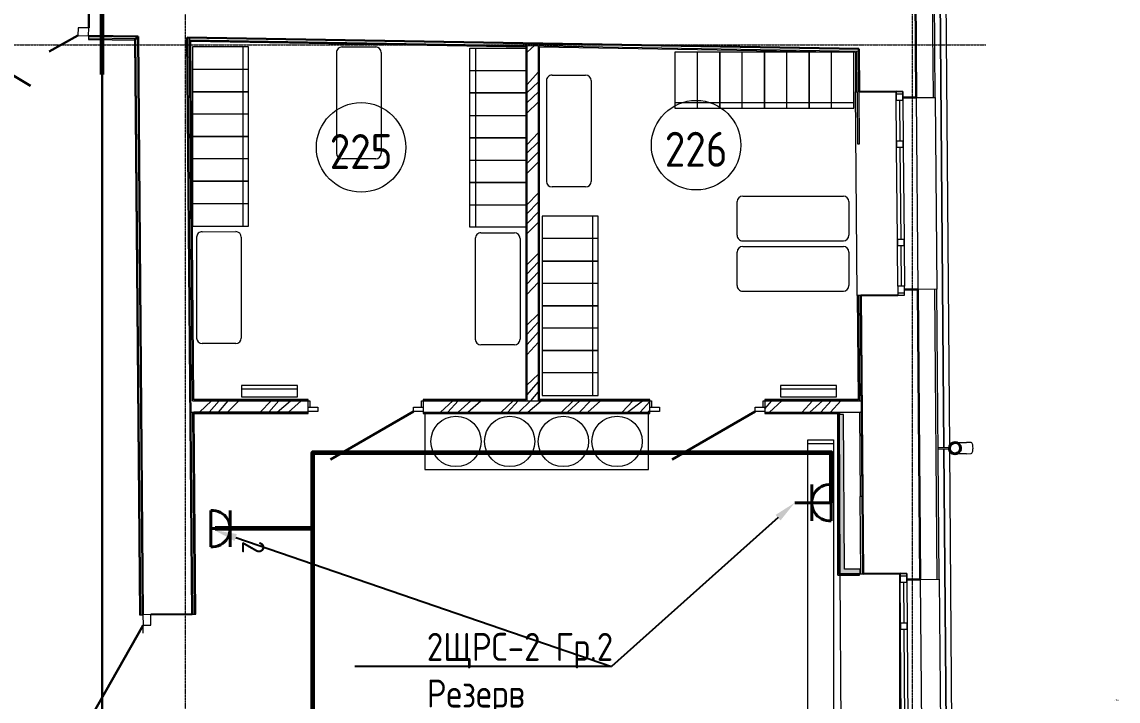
# Model space of a CAD drawing. Header units: millimetres. Extents: x -32 to 417638015, y -35 to 175284279.
# Drawn here: x 416933212 to 416943014, y 175262382 to 175268449 of the extents above; entities that cross this region are included whole.
import ezdxf
from ezdxf import colors
from ezdxf.entities.mleader import LeaderData, LeaderLine
from ezdxf.math import Vec2, Vec3

# ---------------------------------------------------------------- set-up
doc = ezdxf.new("R2010")
doc.units = ezdxf.units.MM
doc.linetypes.add('ADSK_Линия сетки', pattern=[25, 20, -2.5, 0, -2.5])
for name, color, linetype, lineweight in [('_ Окна', 7, 'Continuous', 9), ('_ЭМ_гофра', 5, 'Continuous', 60), ('_ЭМ_ТХобщее_слой', 7, 'Continuous', 30), ('Аннотация', 7, 'Continuous', 18), ('Двери', 7, 'Continuous', 9), ('Обобщенные модели', 7, 'Continuous', 18), ('Ограждение', 7, 'Continuous', 9), ('Окна', 7, 'Continuous', 9), ('Оси', 253, 'Continuous', 9), ('Перекрытие', 7, 'Continuous', 18), ('Стены внутренние', 7, 'Continuous', 18), ('Стены наружные', 7, 'Continuous', 18), ('Стены несущие', 7, 'Continuous', 30), ('Стены отделка', 7, 'Continuous', 30), ('Стены штриховка', 7, 'Continuous', 9), ('ТХ', 5, 'Continuous', 0), ('ШТРИХОВКА', 252, 'Continuous', 15), ('ЭМ', 5, 'Continuous', 40), ('ЭМ_Лоток 1_2', 162, 'Continuous', 30), ('ЭОМ_Кабель Быт. розеток', 5, 'Continuous', 30)]:
    doc.layers.add(name, color=color, linetype=linetype, lineweight=lineweight)
doc.layers.add('_ЭМ_Надписи', color=7, linetype='Continuous')
doc.layers.add('ЭОМ_Лотки рабочие', color=5, linetype='Continuous')
doc.layers.add('Линии', color=7, linetype='Continuous', lineweight=9, true_color=0x00a600)
doc.styles.add('GOST Common', font='GOST_Common.ttf', dxfattribs={"width": 0.9, "height": 349.9999999999996})
doc.styles.add('ЭОМ', font='isocpeur.ttf', dxfattribs={"width": 0.85, "height": 250})
doc.linetypes.add('Cable in the tray', pattern='A,5,[130,ltypeshp.shx,S=1,R=0,X=0,Y=0],1.5,[130,ltypeshp.shx,S=1.5,R=90,X=0,Y=-1],1,[130,ltypeshp.shx,S=1,R=0,X=0.5,Y=0],5', length=12.5)

# ---------------------------------------------------------------- blocks, each defined once
blk = doc.blocks.new('Тх 2 этаж')
at = {"layer": 'ТХ', "color": 252, "true_color": 0x939598}
for p, q in [((56625.06287226325, 34539.22545552201), (56925.20823196534, 34539.29134669813)), ((56575.00239610663, 34489.23090357054), (56575.00239601286, 33589.08551084099)), ((56975.00239610663, 34489.23090357054), (56975.00239601286, 33589.08551084099)), ((58452.41759365847, 34238.19467146549), (58452.41759356469, 33338.04927873588)), ((58502.47806981509, 34288.18922341696), (58802.62342951717, 34288.25511459308)), ((58852.41759365847, 34238.19467146549), (58852.41759356469, 33338.04927873588)), ((56925.20823190751, 33539.29134669813), (56625.06287232108, 33539.22545552201)), ((58802.62342945935, 33288.25511459308), (58502.47806987292, 33288.18922341696)), ((60156.94379483361, 32857.17410423851), (60156.8779036575, 33157.31946394063)), ((60206.93834678509, 33207.11362808192), (61107.08373951467, 33207.11362798815)), ((61156.8779036575, 33157.31946388283), (61156.94379483361, 32857.17410429637)), ((55323.69950369923, 32839.12147301633), (55323.69950360546, 31938.97608028678)), ((55373.75997985585, 32889.11602496787), (55673.90533955794, 32889.18191614392)), ((55723.69950369923, 32839.12147301633), (55723.69950360546, 31938.97608028678)), ((57866.20907555957, 32878.39936360635), (58166.35443526166, 32878.46525478247)), ((57816.14859940295, 32828.40481165488), (57816.14859930918, 31928.25941892527)), ((58216.14859940295, 32828.40481165488), (58216.14859930918, 31928.25941892527)), ((60206.93834678509, 32807.11362808192), (61107.08373951467, 32807.11362798815)), ((60206.93834678509, 32757.11362808192), (61107.08373951467, 32757.11362798815)), ((60156.94379483361, 32407.17410423851), (60156.8779036575, 32707.31946394063)), ((61156.8779036575, 32707.31946388283), (61156.94379483361, 32407.17410429637)), ((60206.93834678509, 32357.11362808192), (61107.08373951467, 32357.11362798815)), ((55673.90533950011, 31889.18191614392), (55373.75997991368, 31889.11602496787)), ((58166.35443520383, 31878.46525478247), (57866.2090756174, 31878.39936360635)), ((59363.2817554106, 31264.76787881606), (57363.2817554106, 31264.76787881606)), ((57363.2817554106, 31264.76787881606), (57363.2817554106, 30764.76787881606)), ((59363.2817554106, 30764.76787881606), (59363.2817554106, 31264.76787881606)), ((57363.2817554106, 30764.76787881606), (59363.2817554106, 30764.76787881606))]:
    blk.add_line(p, q, dxfattribs=at)
for points in [[(55786.83307137806, 34139.1547833074), (55786.83307137806, 34539.1547833074), (55286.83307137806, 34539.1547833074), (55286.83307137806, 34139.1547833074)], [(57766.2817554106, 34128.43230919441), (57766.2817554106, 34528.43230919441), (58266.2817554106, 34528.43230919441), (58266.2817554106, 34128.43230919441)], [(59601.32328799699, 33991.57329737558), (60001.32328799699, 33991.57329737558), (60001.32328799699, 34491.57329737558), (59601.32328799699, 34491.57329737558)], [(60001.32328799699, 33991.57329737558), (60401.32328799699, 33991.57329737558), (60401.32328799699, 34491.57329737558), (60001.32328799699, 34491.57329737558)], [(60401.32328799699, 33991.57329737558), (60801.32328799699, 33991.57329737558), (60801.32328799699, 34491.57329737558), (60401.32328799699, 34491.57329737558)], [(60801.32328799699, 33991.57329737558), (61201.32328799699, 33991.57329737558), (61201.32328799699, 34491.57329737558), (60801.32328799699, 34491.57329737558)], [(55786.83307137806, 33739.1547833074), (55786.83307137806, 34139.1547833074), (55286.83307137806, 34139.1547833074), (55286.83307137806, 33739.1547833074)], [(57766.2817554106, 33728.43230919441), (57766.2817554106, 34128.43230919441), (58266.2817554106, 34128.43230919441), (58266.2817554106, 33728.43230919441)], [(55786.83307137806, 33339.1547833074), (55786.83307137806, 33739.1547833074), (55286.83307137806, 33739.1547833074), (55286.83307137806, 33339.1547833074)], [(57766.2817554106, 33328.43230919441), (57766.2817554106, 33728.43230919441), (58266.2817554106, 33728.43230919441), (58266.2817554106, 33328.43230919441)], [(55786.83307137806, 32939.1547833074), (55786.83307137806, 33339.1547833074), (55286.83307137806, 33339.1547833074), (55286.83307137806, 32939.1547833074)], [(57766.2817554106, 32928.43230919441), (57766.2817554106, 33328.43230919441), (58266.2817554106, 33328.43230919441), (58266.2817554106, 32928.43230919441)], [(58915.2817554106, 32626.76787881606), (58915.2817554106, 33026.76787881606), (58415.2817554106, 33026.76787881606), (58415.2817554106, 32626.76787881606)], [(58915.2817554106, 32226.76787881606), (58915.2817554106, 32626.76787881606), (58415.2817554106, 32626.76787881606), (58415.2817554106, 32226.76787881606)], [(58915.2817554106, 31826.76787881606), (58915.2817554106, 32226.76787881606), (58415.2817554106, 32226.76787881606), (58415.2817554106, 31826.76787881606)], [(58915.2817554106, 31426.76787881606), (58915.2817554106, 31826.76787881606), (58415.2817554106, 31826.76787881606), (58415.2817554106, 31426.76787881606)], [(55725.36958141415, 31513.76787881611), (55725.36958141415, 31413.76787881611), (56225.36958141415, 31413.76787881611), (56225.36958141415, 31513.76787881611)], [(60544.58692104864, 31513.76787881606), (60544.58692104864, 31413.76787881606), (61044.58692104864, 31413.76787881606), (61044.58692104864, 31513.76787881606)]]:
    blk.add_lwpolyline(points, close=True, dxfattribs=at)
for points in [[(55736.83307137806, 34539.1547833074), (55736.83307137806, 34139.1547833074)], [(57816.2817554106, 34528.43230919441), (57816.2817554106, 34128.43230919441)], [(59801.32328799699, 33991.57329737558), (59801.32328799699, 34491.57329737558)], [(60201.32328799699, 33991.57329737558), (60201.32328799699, 34491.57329737558)], [(60601.32328799699, 33991.57329737558), (60601.32328799699, 34491.57329737558)], [(61001.32328799699, 33991.57329737558), (61001.32328799699, 34491.57329737558)], [(55786.83307137806, 34339.1547833074), (55286.83307137806, 34339.1547833074)], [(57766.2817554106, 34328.43230919441), (58266.2817554106, 34328.43230919441)], [(55736.83307137806, 34139.1547833074), (55736.83307137806, 33739.1547833074)], [(57816.2817554106, 34128.43230919441), (57816.2817554106, 33728.43230919441)], [(60001.32328799699, 34041.57329737558), (59601.32328799699, 34041.57329737558)], [(60401.32328799699, 34041.57329737558), (60001.32328799699, 34041.57329737558)], [(60801.32328799699, 34041.57329737558), (60401.32328799699, 34041.57329737558)], [(61201.32328799699, 34041.57329737558), (60801.32328799699, 34041.57329737558)], [(55786.83307137806, 33939.1547833074), (55286.83307137806, 33939.1547833074)], [(57766.2817554106, 33928.43230919441), (58266.2817554106, 33928.43230919441)], [(55736.83307137806, 33739.1547833074), (55736.83307137806, 33339.1547833074)], [(57816.2817554106, 33728.43230919441), (57816.2817554106, 33328.43230919441)], [(55786.83307137806, 33539.1547833074), (55286.83307137806, 33539.1547833074)], [(57766.2817554106, 33528.43230919441), (58266.2817554106, 33528.43230919441)], [(55736.83307137806, 33339.1547833074), (55736.83307137806, 32939.1547833074)], [(57816.2817554106, 33328.43230919441), (57816.2817554106, 32928.43230919441)], [(55786.83307137806, 33139.1547833074), (55286.83307137806, 33139.1547833074)], [(57766.2817554106, 33128.43230919441), (58266.2817554106, 33128.43230919441)], [(58865.2817554106, 33026.76787881606), (58865.2817554106, 32626.76787881606)], [(58915.2817554106, 32826.76787881606), (58415.2817554106, 32826.76787881606)], [(58865.2817554106, 32626.76787881606), (58865.2817554106, 32226.76787881606)], [(58915.2817554106, 32426.76787881606), (58415.2817554106, 32426.76787881606)], [(58865.2817554106, 32226.76787881606), (58865.2817554106, 31826.76787881606)], [(58915.2817554106, 32026.76787881606), (58415.2817554106, 32026.76787881606)], [(58865.2817554106, 31826.76787881606), (58865.2817554106, 31426.76787881606)], [(58915.2817554106, 31626.76787881606), (58415.2817554106, 31626.76787881606)], [(55725.36958141415, 31483.76787881611), (56225.36958141415, 31483.76787881611)], [(60544.58692104864, 31483.76787881606), (61044.58692104864, 31483.76787881606)]]:
    blk.add_lwpolyline(points, dxfattribs=at)
at = {"layer": 'ТХ', "color": 252, "linetype": 'Continuous', "lineweight": 5, "ltscale": 100, "true_color": 0x939598}
for points in [[(60788.4242434499, 28029.07650954911), (60788.43842516531, 31029.07650951558)], [(60788.42445437785, 28073.69620189042), (60788.4382761264, 30997.54882271157)], [(60788.4382761264, 30997.54882271157), (61018.43827612384, 30997.54773544671)], [(60788.43842516531, 31029.07650951558), (61018.43842516275, 31029.07542225072)], [(61018.43842516275, 31029.07542225072), (61018.42424344734, 28029.07542228425)], [(61018.43827612384, 30997.54773544671), (61018.42445437526, 28073.69511462556)]]:
    blk.add_lwpolyline(points, dxfattribs=at)
at = {"layer": 'ТХ', "color": 252, "true_color": 0x939598}
for centre in [(57643.2817554106, 31014.76787881611), (58123.2817554106, 31014.76787881611), (58603.2817554106, 31014.76787881611), (59083.2817554106, 31014.76787881611)]:
    blk.add_circle(centre, 225, dxfattribs=at)
for centre, radius, start, end in [((56625.00483711215, 34489.22304757853), 50.00244162264467, 89.93349984924585, 180.066499673838), ((56925.05641698826, 34489.34546691744), 49.94611050774756, 359.8685783139572, 89.82584488238041), ((58502.42003466398, 34238.18681547348), 50.00244162264467, 89.93349984924585, 180.066499673838), ((58802.47161454009, 34238.30923481239), 49.94611050774756, 359.8685783139572, 89.82584488238041), ((56624.94830885896, 33589.17143464403), 49.94611051161296, 180.1741551142845, 270.1314218161095), ((56925.11349386728, 33589.18024884362), 49.88899209827431, 270.1088034213995, 359.8911966186211), ((58502.36350641079, 33338.13520253892), 49.94611051161296, 180.1741551142845, 270.1314218161095), ((58802.52869141911, 33338.14401673857), 49.88899209827431, 270.1088034213995, 359.8911966186211), ((60206.82378343819, 33157.16764896351), 49.94611050774756, 89.86857831395724, 179.8258448823805), ((61106.989001512, 33157.22472584259), 49.88899209827431, 0.1088034213994685, 89.89119661862111), ((55373.70194470475, 32839.11361702438), 50.00244162264467, 89.93349984924585, 180.066499673838), ((55673.75352458085, 32839.23603636329), 49.94611050774756, 359.8685783139572, 89.82584488238041), ((57866.15104040847, 32828.39695566287), 50.00244162264467, 89.93349984924585, 180.066499673838), ((58166.20262028457, 32828.51937500178), 49.94611050774756, 359.8685783139572, 89.82584488238041), ((60206.94620277709, 32857.11606908741), 50.00244162264467, 179.9334998492458, 270.066499673838), ((61106.99781571163, 32857.05954083428), 49.94611051161296, 270.1741551142845, 0.1314218161095005), ((60206.82378343819, 32707.16764896351), 49.94611050774756, 89.86857831395724, 179.8258448823805), ((61106.989001512, 32707.22472584259), 49.88899209827431, 0.1088034213994685, 89.89119661862111), ((60206.94620277709, 32407.11606908741), 50.00244162264467, 179.9334998492458, 270.066499673838), ((61106.99781571163, 32407.05954083428), 49.94611051161296, 270.1741551142845, 0.1314218161095005), ((55373.64541645156, 31939.06200408982), 49.94611051161296, 180.1741551142845, 270.1314218161095), ((55673.81060145987, 31939.07081828947), 49.88899209827431, 270.1088034213995, 359.8911966186211), ((57866.09451215528, 31928.34534272831), 49.94611051161296, 180.1741551142845, 270.1314218161095), ((58166.25969716359, 31928.35415692796), 49.88899209827431, 270.1088034213995, 359.8911966186211)]:
    blk.add_arc(centre, radius, start, end, dxfattribs=at)
blk = doc.blocks.new('План 2 этажа')
h = blk.add_hatch()
h.set_pattern_fill('ANSI34', color=8, scale=20)
h.set_pattern_definition([(45, (686.3573730537319, 338.699590410115), (-269.4076836320746, 269.4076836320746), []), (45, (776.1599730537273, 338.699590410115), (-269.4076836320746, 269.4076836320746), []), (45, (865.9625730537227, 338.699590410115), (-269.4076836320746, 269.4076836320746), []), (45, (955.7653730537277, 338.699590410115), (-269.4076836320746, 269.4076836320746), [])])
h.paths.add_polyline_path([(52688.85737305373, 36876.49768451931), (52588.85737305379, 36878.1890063852), (52588.85737305379, 33701.94383101694), (52688.85737305373, 33701.94383101694)])
h.paths.add_polyline_path([(53686.35737305373, 33701.94383101694), (52723.85737305373, 33701.94383101694), (51661.35737305379, 33701.94383101701), (51661.35737305379, 33601.94383101695), (53686.35737305373, 33601.94383101695)])
h.paths.add_polyline_path([(50631.35737305379, 33701.94383101701), (49578.55978003988, 33701.94383101701), (49579.40158335847, 33601.94383101695), (50631.35737305379, 33601.94383101695)])
h.paths.add_polyline_path([(55581.98688273225, 33701.94383101694), (54716.35737305379, 33701.94383101694), (54716.35737305379, 33601.94383101695), (55379.03157338599, 33601.94383101695), (55582.79565430281, 33601.94383101696)])
at = {"layer": 'Стены внутренние'}
for points in [[(55427.32034338079, 32158.44247326626), (55419.0311763279, 33582.06028118356), (55379.03185436572, 33581.82738085042), (55387.31966533145, 32158.44247326626)], [(55568.33902523352, 32158.44247326626), (55568.33902523352, 32198.44247326632), (55427.08743909968, 32198.44247326632), (55427.32034338079, 32158.44247326626)]]:
    blk.add_hatch(color=8, dxfattribs=at).paths.add_polyline_path(points)
at = {"layer": '_ Окна', "color": 8, "lineweight": 18}
for p, q in [((55889.63966425179, 36466.38461476518), (55949.6377020137, 36466.86986183749)), ((55890.28666034821, 36386.38723108264), (55889.63966425179, 36466.38461476518)), ((55949.6377020137, 36466.86986183749), (55950.28469811012, 36386.87247815495)), ((55950.28469811012, 36386.87247815495), (55890.28666034821, 36386.38723108264)), ((55893.19814278209, 36026.39900451122), (55953.19618054399, 36026.88425158353)), ((55893.6833898544, 35966.40096674932), (55893.19814278209, 36026.39900451122)), ((55953.19618054399, 36026.88425158353), (55953.68142761631, 35966.88621382163)), ((55953.68142761631, 35966.88621382163), (55893.6833898544, 35966.40096674932)), ((55900.31509984268, 35146.4277840033), (55960.31313760458, 35146.91303107562)), ((55900.80034691499, 35086.4297462414), (55900.31509984268, 35146.4277840033)), ((55960.31313760458, 35146.91303107562), (55960.79838467689, 35086.91499331371)), ((55960.79838467689, 35086.91499331371), (55900.80034691499, 35086.4297462414)), ((55963.70986711077, 34726.92676674229), (55903.71182934887, 34726.44151966998)), ((55903.71182934887, 34726.44151966998), (55904.35882544528, 34646.44413598744)), ((55964.35686320718, 34646.92938305975), (55963.70986711077, 34726.92676674229)), ((55904.35882544528, 34646.44413598744), (55964.35686320718, 34646.92938305975)), ((55924.46423371226, 32160.52487289563), (55984.46227147417, 32161.01011996794)), ((55925.11122980868, 32080.52748921309), (55924.46423371226, 32160.52487289563)), ((55984.46227147417, 32161.01011996794), (55985.10926757059, 32081.0127362854)), ((55985.10926757059, 32081.0127362854), (55925.11122980868, 32080.52748921309)), ((55928.02271224256, 31720.53926264167), (55988.02075000446, 31721.02450971398)), ((55928.50795931487, 31660.54122487977), (55928.02271224256, 31720.53926264167)), ((55988.50599707678, 31661.02647195208), (55928.50795931487, 31660.54122487977)), ((55988.02075000446, 31721.02450971398), (55988.50599707678, 31661.02647195208))]:
    blk.add_line(p, q, dxfattribs=at)
at = {"layer": '_ Окна', "color": 8}
for p, q in [((55889.8014132759, 36446.38526884455), (55949.7994510378, 36446.87051591686)), ((55920.28567922915, 36386.6298546188), (55923.19716166303, 36026.64162804738)), ((55923.68240873534, 35966.64359028547), (55930.31411872361, 35146.67040753946)), ((55930.79936579592, 35086.67236977755), (55933.7108482298, 34726.68414320613)), ((55904.19707642118, 34666.44348190807), (55964.19511418308, 34666.92872898038)), ((55924.62598273637, 32140.52552697499), (55984.62402049828, 32141.01077404731)), ((55955.11024868962, 32080.77011274925), (55958.0217311235, 31720.78188617783)), ((55958.50697819581, 31660.78384841592), (55965.13868818408, 30840.81066566991))]:
    blk.add_line(p, q, dxfattribs=at)
at = {"layer": 'Двери', "color": 8, "lineweight": 30}
for p, q in [((47363.46429430706, 36986.57008246983), (48148.02753436739, 36515.73516198702)), ((48573.29126696387, 36966.10801434186), (48315.35596255257, 36822.94943535252)), ((51574.35737305384, 33606.94383101697), (50833.03962741436, 33178.94383101697)), ((54629.35737305378, 33606.94383101696), (53888.0396274143, 33178.94383101696)), ((49155.41889282207, 31697.35415365043), (48704.605426589, 30901.11787046376))]:
    blk.add_line(p, q, dxfattribs=at)
at = {"layer": 'Двери', "color": 8}
for p, q in [((48574.47502297127, 37036.09800449556), (48573.29126696387, 36966.10801434186)), ((48573.29126696387, 36966.10801434186), (48668.27768217246, 36964.50148833181)), ((48669.46143817986, 37034.49147848551), (48574.47502297127, 37036.09800449556)), ((48668.27768217246, 36964.50148833181), (48669.46143817986, 37034.49147848551)), ((50631.35737305384, 33646.94383101697), (50718.35737305384, 33646.94383101697)), ((50631.35737305384, 33606.94383101697), (50631.35737305384, 33646.94383101697)), ((50718.35737305384, 33646.94383101697), (50718.35737305384, 33606.94383101697)), ((51574.35737305384, 33646.94383101697), (51661.35737305384, 33646.94383101697)), ((51574.35737305384, 33606.94383101697), (51574.35737305384, 33646.94383101697)), ((51661.35737305384, 33646.94383101697), (51661.35737305384, 33606.94383101697)), ((53686.35737305378, 33646.94383101696), (53773.35737305378, 33646.94383101696)), ((53686.35737305378, 33606.94383101696), (53686.35737305378, 33646.94383101696)), ((53773.35737305378, 33646.94383101696), (53773.35737305378, 33606.94383101696)), ((54629.35737305378, 33646.94383101696), (54716.35737305378, 33646.94383101696)), ((54629.35737305378, 33606.94383101696), (54629.35737305378, 33646.94383101696)), ((54716.35737305378, 33646.94383101696), (54716.35737305378, 33606.94383101696)), ((50718.35737305384, 33606.94383101697), (50631.35737305384, 33606.94383101697)), ((51661.35737305384, 33606.94383101697), (51574.35737305384, 33606.94383101697)), ((53773.35737305378, 33606.94383101696), (53686.35737305378, 33606.94383101696)), ((54716.35737305378, 33606.94383101696), (54629.35737305378, 33606.94383101696)), ((49224.61672791997, 31792.94002926898), (49154.61920800305, 31792.35078782339)), ((49154.61920800305, 31792.35078782339), (49155.41889282207, 31697.35415365043)), ((49225.41641273898, 31697.94339509603), (49224.61672791997, 31792.94002926898)), ((49155.41889282207, 31697.35415365043), (49225.41641273898, 31697.94339509603))]:
    blk.add_line(p, q, dxfattribs=at)
at = {"layer": 'Линии', "color": 8}
for centre in [(51105.50198049913, 35966.9815856936), (54101.257729206, 35987.27980592992)]:
    blk.add_circle(centre, 400, dxfattribs=at)
at = {"layer": 'Обобщенные модели', "color": 8}
for p, q in [((56561.16798243097, 33331.30928868407), (56518.66523551384, 33330.9655385503)), ((56364.52799031317, 33284.71744860477), (56265.39001525252, 33283.91564884684)), ((56265.47088976456, 33273.91597588653), (56364.60886482523, 33274.71777564445)), ((56519.47398063436, 33230.96880894713), (56561.97672755149, 33231.3125590809))]:
    blk.add_line(p, q, dxfattribs=at)
at = {"layer": 'Обобщенные модели', "color": 8, "flags": 128}
for points in [[(56428.03761821444, 33330.23256814651), (56429.30795762024, 33330.24284229047), (56431.97138157896, 33330.26438330625), (56434.84764897577, 33330.28764573925), (56437.93215839641, 33330.31259237453), (56441.21997528379, 33330.33918330281), (56444.70583983226, 33330.36737598427), (56448.38417540217, 33330.39712531663), (56452.24909744126, 33330.4283837073), (56456.29442289874, 33330.46110114954), (56460.51368011683, 33330.4952253024), (56464.90011918405, 33330.53070157454), (56469.44672273361, 33330.56747321148), (56474.14621716973, 33330.60548138643), (56478.99108430382, 33330.64466529445), (56483.97357338198, 33330.68496224962), (56489.08571348455, 33330.72630778542), (56494.3193262779, 33330.76863575781), (56499.66603909802, 33330.81187845105), (56505.11729834494, 33330.85596668608), (56510.66438316676, 33330.90082993112), (56516.29841941108, 33330.94639641453), (56518.66523551384, 33330.9655385503)], [(56519.47398063436, 33230.96880894713), (56513.80642555821, 33230.92297137292), (56508.22208912666, 33230.87780684746), (56502.72990508674, 33230.83338762434), (56497.33865976131, 33230.78978476485), (56492.05697799285, 33230.74706802426), (56486.89330934544, 33230.70530574024), (56481.85591458742, 33230.66456472354), (56476.95285247582, 33230.6249101511), (56472.19196686408, 33230.58640546176), (56467.58087415357, 33230.54911225483), (56463.126951109, 33230.51309019147), (56458.83732305709, 33230.47839689931), (56454.7188524877, 33230.44508788019), (56450.77812807513, 33230.41321642147), (56447.02145413782, 33230.38283351067), (56443.45484055269, 33230.35398775397), (56440.08399314064, 33230.3267252984), (56436.91430453844, 33230.30108975811), (56433.9508455717, 33230.27712214449), (56431.19835714261, 33230.25486080059), (56428.84636333494, 33230.23583854333)]]:
    blk.add_lwpolyline(points, dxfattribs=at)
at = {"layer": 'Обобщенные модели', "color": 8}
for radius, start, end in [(52.00000000000004, 0.4633818726040215, 180.463381872604), (52.00000000000003, 180.463381872604, 0.4633818726040215)]:
    blk.add_arc((56415.42554691317, 33280.12893004743), radius, start, end, dxfattribs=at)
at = {"layer": 'Обобщенные модели', "color": 8, "lineweight": 40}
for radius, start, end in [(49.99999999999994, 0.4633818726040215, 180.463381872604), (49.99999999999996, 180.463381872604, 0.4633818726040215)]:
    blk.add_arc((56415.4255469132, 33280.12893004749), radius, start, end, dxfattribs=at)
at = {"layer": 'Обобщенные модели', "color": 8}
for major_axis, ratio, start_param, end_param in [((-0.40437256026051, 49.99836480158636), 0.3090169943749481, 4.712388980384695, 6.283185307179597), ((-0.4043725602605876, 49.99836480158634), 0.3090169943749482, 3.141592653589792, 4.712388980384689)]:
    blk.add_ellipse((56561.57235499115, 33281.31092388245), major_axis=major_axis, ratio=ratio, start_param=start_param, end_param=end_param, dxfattribs=at)
at = {"layer": 'Ограждение', "color": 8}
for p, q in [((57838.44118585978, 31022.63836526144), (57839.04785319041, 31023.43323721574)), ((57848.44514199319, 31030.70972741934), (57849.36657562461, 31031.09809159981)), ((57861.4056437595, 31032.71474859417), (57862.39688983369, 31032.58322713519)), ((57873.38089374879, 31028.04362313055), (57874.17576570308, 31027.43695579993))]:
    blk.add_line(p, q, dxfattribs=at)
at = {"layer": 'Окна', "color": 8}
for p, q in [((55949.6377020137, 36466.86986183749), (55889.63966425179, 36466.38461476518)), ((55889.63966425179, 36466.38461476518), (55890.28666034821, 36386.38723108264)), ((55950.28469811012, 36386.87247815495), (55949.6377020137, 36466.86986183749)), ((55893.198142782, 36026.39900451122), (55890.28666034812, 36386.38723108264)), ((55950.28469811011, 36386.87247815495), (55953.19618054399, 36026.88425158353)), ((55893.19814278209, 36026.39900451122), (55893.6833898544, 35966.40096674932)), ((55953.68142761631, 35966.88621382163), (55953.19618054399, 36026.88425158353)), ((55900.31509984258, 35146.4277840033), (55893.68338985431, 35966.40096674932)), ((55953.6814276163, 35966.88621382163), (55960.31313760457, 35146.91303107562)), ((55900.31509984268, 35146.4277840033), (55900.80034691499, 35086.4297462414)), ((55960.79838467689, 35086.91499331371), (55960.31313760458, 35146.91303107562)), ((55903.71182934877, 34726.44151966998), (55900.8003469149, 35086.4297462414)), ((55960.79838467688, 35086.91499331371), (55963.70986711076, 34726.92676674229)), ((55903.71182934887, 34726.44151966998), (55904.35882544528, 34646.44413598744)), ((55964.35686320718, 34646.92938305975), (55963.70986711077, 34726.92676674229)), ((55904.35882544528, 34646.44413598744), (55964.35686320718, 34646.92938305975)), ((55984.46227147417, 32161.01011996794), (55924.46423371226, 32160.52487289563)), ((55924.46423371226, 32160.52487289563), (55925.11122980868, 32080.52748921309)), ((55985.10926757059, 32081.0127362854), (55984.46227147417, 32161.01011996794)), ((55928.02271224247, 31720.53926264167), (55925.11122980859, 32080.52748921309)), ((55985.10926757058, 32081.0127362854), (55988.02075000446, 31721.02450971398)), ((55928.02271224256, 31720.53926264167), (55928.50795931487, 31660.54122487977)), ((55935.13966930305, 30840.56804213375), (55928.50795931478, 31660.54122487976)), ((55988.50599707678, 31661.02647195208), (55988.02075000446, 31721.02450971398)), ((55988.50599707677, 31661.02647195208), (55995.13770706504, 30841.05328920606))]:
    blk.add_line(p, q, dxfattribs=at)
at = {"layer": 'Оси', "color": 8, "linetype": 'ADSK_Линия сетки'}
for p, q in [((49535.92272609222, 9973.128395515116), (49535.92272609228, 43330.54485976356)), ((56035.92272609216, -4690.674102031737), (56035.92272609228, 43330.54485976354)), ((-9428.371165078832, 36883.69959040972), (56691.21025106538, 36883.69959040951))]:
    blk.add_line(p, q, dxfattribs=at)
at = {"layer": 'Перекрытие', "color": 8}
for p, q in [((50631.35737305385, 33701.94383101697), (50646.35737305385, 33701.94383101697)), ((50646.35737305385, 33701.94383101697), (50646.35737305385, 33646.94383101697)), ((51646.35737305385, 33701.94383101696), (51661.35737305379, 33701.94383101696)), ((51646.35737305385, 33646.94383101696), (51646.35737305385, 33701.94383101696)), ((53686.35737305373, 33701.94383101697), (53701.35737305379, 33701.94383101697)), ((53701.35737305379, 33701.94383101697), (53701.35737305379, 33646.94383101696)), ((54701.35737305379, 33646.94383101696), (54701.35737305379, 33701.94383101696)), ((54701.35737305379, 33701.94383101696), (54716.35737305379, 33701.94383101696)), ((55387.29307211726, 33581.87548267491), (55387.29307211726, 33601.94383101697)), ((55574.43269030662, 32163.00970818196), (55568.33902523341, 32163.00970818196)), ((55574.44033220242, 32162.06483127606), (55568.33902523341, 32162.06483127606)), ((55924.04931664991, 30340.46199399548), (55924.04931664991, 32160.52151716438)), ((55387.3890062928, 32146.53355325087), (55422.36125512689, 26140.24656379864)), ((49156.01575035258, 31626.45189924673), (49155.41889282205, 31697.35415365044))]:
    blk.add_line(p, q, dxfattribs=at)
at = {"layer": 'Стены внутренние', "color": 8}
for p, q in [((55563.41539592703, 35998.20243866), (55559.65045656031, 36463.71575586744)), ((56070.07858735276, 36412.84215470036), (56083.94856616971, 34697.89824200595)), ((55543.41605000681, 35998.0406896359), (55563.41539592744, 35998.20243866)), ((56104.90315681323, 32106.98241283081), (56118.77313563018, 30392.03850013641))]:
    blk.add_line(p, q, dxfattribs=at)
at = {"layer": 'Стены наружные', "color": 8}
for p, q in [((56315.38774645817, 33284.2770481747), (56228.25694309018, 44057.50480981172)), ((56228.25792424136, 44057.50480981109), (56315.3887276093, 33284.2770481747)), ((56277.85419255681, 44107.5048098117), (56365.35536891129, 33288.48253709409)), ((55542.37066428119, 34643.51647865115), (55527.65150308772, 36463.4569574289)), ((55539.65111064009, 36463.55400684335), (55543.41605000681, 35998.0406896359)), ((56240.0730276783, 36414.21702140526), (56253.94300649525, 34699.27310871086)), ((56420.77907473326, 20253.23934714871), (56315.46545283508, 33274.66909708657)), ((56315.46643395035, 33274.66910152094), (56512.11637300672, 8960.023753652818)), ((56365.49703313806, 33270.96656201076), (56470.77743953484, 20253.64371970898)), ((56274.89759713877, 32108.35727953571), (56288.76757595572, 30393.41336684129))]:
    blk.add_line(p, q, dxfattribs=at)
at = {"layer": 'Стены несущие', "color": 8}
for p, q in [((56070.07858735276, 36412.84215470037), (56010.03002658818, 43837.50480981116)), ((48675.71843421919, 37404.43856929793), (48669.46143818012, 37034.49147848551)), ((48668.27768217272, 36964.50148833183), (48668.27768217225, 36964.50148833183)), ((48668.27768217272, 36964.50148833183), (49111.1429251614, 36957.01121164071)), ((49111.1429251614, 36957.01121164071), (49154.61920800305, 31792.35078782339)), ((49551.22117140377, 36949.56807203501), (49594.60361890949, 31796.05459119567)), ((49594.60361890937, 31796.05459119567), (49551.22117140359, 36949.56807203501)), ((49551.22117140359, 36949.56807203501), (55556.54248487606, 36847.99875954328)), ((55556.54248487606, 36847.99875954328), (55559.65045656031, 36463.71575586746)), ((55559.65045656031, 36463.71575586746), (55889.63966425176, 36466.38461476518)), ((55950.08251182991, 36411.87166055578), (56070.07858735276, 36412.84215470037)), ((55904.35882544523, 34646.44413598743), (55574.36961775378, 34643.77527708971)), ((55594.47502602078, 32157.85601399791), (55574.36961775378, 34643.77527708971)), ((55588.88041979424, 32849.59722134345), (55574.37770520541, 34642.77530979367)), ((56083.94856616971, 34697.89824200596), (55963.95249064692, 34696.92774786137)), ((55964.36495065835, 34645.9294157637), (55964.35686320718, 34646.92938305975)), ((56104.90315681323, 32106.98241283081), (56083.94856616971, 34697.89824200596)), ((55594.47502602078, 32157.85601399791), (55924.46423371223, 32160.52487289562)), ((55984.90708129044, 32106.01191868622), (56104.90315681323, 32106.98241283081)), ((49224.61672791996, 31792.94002926898), (49594.60361890937, 31796.05459119567))]:
    blk.add_line(p, q, dxfattribs=at)
at = {"layer": 'Стены отделка', "color": 8, "lineweight": 9}
for p, q in [((56240.0730276783, 36414.21702140529), (56178.66067477479, 44007.50480981116)), ((48668.27768217225, 36964.50148833183), (48667.93946617004, 36944.50434828788)), ((49110.8047091593, 36937.01407159683), (49111.1429251614, 36957.01121164071)), ((48667.93946617033, 36944.50434828788), (48667.73653656908, 36932.50606426158)), ((48667.73653656908, 36932.50606426158), (49091.40882246557, 36925.34040225047)), ((49079.30564324529, 36937.54682218617), (49122.62034175528, 31792.08142030543)), ((49111.22707549203, 36947.01477555904), (49091.22778408718, 36946.8464208603)), ((49134.61991659814, 31792.18243312464), (49091.22778408718, 36946.8464208603)), ((49091.30777723371, 36937.34382746967), (49110.8047091593, 36937.01407159683)), ((49571.22046280862, 36949.73642673375), (49551.22117140377, 36949.56807203501)), ((49570.70262766728, 36949.23857790539), (49570.36441166518, 36929.24143786151)), ((49570.36441166518, 36929.24143786151), (55556.20426887402, 36828.00161949939)), ((49598.5604886603, 33701.94383101702), (49571.22046280862, 36949.73642673375)), ((49610.45989743422, 33713.943831017), (49583.49631599116, 36917.01761887314)), ((49583.49631599116, 36917.01761887314), (52576.85737305379, 36866.39024879006)), ((52576.85737305379, 36866.39024879006), (52576.85737305373, 33713.94383101694)), ((52588.85737305379, 33701.94383101694), (52588.85737305379, 36878.18900638522)), ((52688.85737305373, 36876.07485405283), (52688.85737305373, 33701.94383101694)), ((52700.85737305373, 36864.29300967634), (55524.7959396441, 36816.53111922036)), ((52700.85737305367, 33713.94383101694), (52700.85737305373, 36864.29300967634)), ((55524.7959396441, 36816.53111922029), (55527.65150308766, 36463.45695742888)), ((55539.65111064003, 36463.55400684338), (55536.70089410624, 36828.33148434144)), ((55556.20426887402, 36828.00161949939), (55556.54248487612, 36847.99875954334)), ((55527.65150308766, 36463.45695742888), (55539.65111064003, 36463.55400684338)), ((56070.07858735288, 36412.84215470037), (56240.0730276783, 36414.21702140529)), ((56253.94300649525, 34699.27310871081), (56083.94856616977, 34697.89824200596)), ((56274.89759713877, 32108.35727953573), (56253.94300649525, 34699.27310871081)), ((55574.36961775378, 34643.77527708971), (55542.37066428119, 34643.51647865114)), ((55542.37066428119, 34643.51647865114), (55549.88878358295, 33713.94383101694)), ((55554.37027183356, 34643.61352806564), (55554.37835928478, 34642.6135607696)), ((55574.37770520541, 34642.77530979367), (55574.36961775413, 34643.77527708971)), ((50631.35737305385, 33713.943831017), (49610.45989743422, 33713.943831017)), ((50631.35737305385, 33646.94383101697), (50631.35737305385, 33713.943831017)), ((51661.35737305379, 33713.943831017), (51661.35737305379, 33646.94383101696)), ((52576.85737305379, 33713.94383101694), (51661.35737305379, 33713.943831017)), ((53686.35737305373, 33713.94383101694), (52700.85737305373, 33713.94383101694)), ((53686.35737305379, 33646.94383101696), (53686.35737305373, 33713.94383101694)), ((54716.35737305379, 33713.94383101694), (54716.35737305379, 33646.94383101696)), ((55549.88878358295, 33713.94383101694), (54716.35737305379, 33713.94383101694)), ((49579.40158335859, 33601.94383101695), (49609.40264628897, 33601.94383101695)), ((49626.6024851572, 31796.32395871363), (49611.50373354927, 33589.94383101695)), ((49611.50373354927, 33589.94383101695), (50631.35737305385, 33589.94383101695)), ((50631.35737305385, 33589.94383101695), (50631.35737305385, 33606.94383101697)), ((51661.35737305379, 33606.94383101696), (51661.35737305379, 33589.94383101695)), ((51661.35737305379, 33589.94383101695), (53686.35737305373, 33589.94383101695)), ((53686.35737305373, 33589.94383101695), (53686.35737305379, 33606.94383101696)), ((54716.35737305379, 33606.94383101696), (54716.35737305379, 33589.94383101695)), ((54716.35737305379, 33589.94383101695), (55367.03157338605, 33589.94383101695)), ((55367.03157338605, 33589.94383101695), (55367.03157338605, 32148.44247326626)), ((55379.03157338599, 33601.94383101695), (55582.79565430316, 33601.94383101696)), ((55379.03157338605, 32158.44247326623), (55379.03157338599, 33601.94383101695)), ((55419.03117632784, 33582.06028118352), (55379.0318543656, 33581.82738085038)), ((55379.0318543656, 33581.82738085038), (55387.31966533139, 32158.44247326623)), ((55427.08743909962, 32198.44247326628), (55419.03117632784, 33582.06028118352)), ((55562.79500020237, 33601.94383101696), (55568.88107387361, 32849.4354723193)), ((55588.88041979424, 32849.59722134345), (55568.88107387332, 32849.43547231938)), ((55574.47568010015, 32157.69426497376), (55568.88107387332, 32849.43547231938)), ((55574.46962880419, 32158.44247326623), (55379.03157338599, 32158.44247326623)), ((55568.33902523341, 32198.44247326628), (55427.08743909962, 32198.44247326628)), ((55562.47607254772, 32157.59721555933), (55594.47502602078, 32157.85601399791)), ((55562.56628893223, 32146.44247326623), (55562.47607254778, 32157.59721555933)), ((55568.33902523341, 32158.44247326623), (55568.33902523341, 32198.44247326628)), ((55369.03157338605, 32146.44247326623), (55562.56628893223, 32146.44247326623)), ((56104.90315681329, 32106.98241283081), (56274.89759713877, 32108.35727953573)), ((49122.62034175528, 31792.08142030543), (49154.61920800299, 31792.35078782339)), ((49594.60361890949, 31796.05459119567), (49626.6024851572, 31796.32395871363))]:
    blk.add_line(p, q, dxfattribs=at)
at = {"layer": 'Стены штриховка', "color": 8}
for p, q in [((56160.03493234393, 43837.50480981116), (56220.07368175767, 36414.05527238114)), ((48667.77035816933, 36934.50577826597), (49091.39198159362, 36927.34097312031)), ((48667.93946617004, 36944.50434828788), (48667.93946617033, 36944.50434828788)), ((49091.30777723371, 36937.34382746967), (48667.93946617033, 36944.50434828788)), ((49081.30599891004, 36937.51298973343), (49124.62027089577, 31792.09825577528)), ((49608.4766626386, 33711.94383101696), (49581.47911945445, 36919.05202219579)), ((49581.47911945451, 36919.05202219573), (52578.85737305379, 36868.35670838922)), ((52578.85737305379, 36868.35670838922), (52578.85737305373, 33711.94383101696)), ((52698.85737305379, 36866.32712215017), (55526.78009872115, 36818.49784674053)), ((52698.85737305373, 33711.94383101696), (52698.85737305373, 36866.32712215016)), ((55526.78009872115, 36818.49784674046), (55529.65143767977, 36463.47313233135)), ((56233.94366057462, 34699.11135968674), (56254.89825121814, 32108.19553051159)), ((55544.37059887318, 34643.53265355354), (55551.90502442443, 33711.9438310169)), ((55554.37835928478, 34642.6135607696), (55561.98622863181, 33701.94383101694)), ((49598.5604886603, 33701.94383101701), (50631.35737305385, 33701.94383101701)), ((50631.35737305385, 33711.94383101696), (49608.4766626386, 33711.94383101696)), ((52578.85737305373, 33711.94383101696), (51661.35737305379, 33711.94383101696)), ((51661.35737305379, 33701.94383101701), (52723.85737305373, 33701.94383101694)), ((53686.35737305373, 33711.94383101696), (52698.85737305373, 33711.94383101696)), ((52723.85737305373, 33701.94383101694), (53686.35737305373, 33701.94383101694)), ((55551.90502442437, 33711.9438310169), (54716.35737305379, 33711.94383101696)), ((54716.35737305379, 33701.94383101694), (55581.9868827326, 33701.94383101694)), ((49614.60291031434, 31796.22294589441), (49599.40229197888, 33601.94383101695)), ((50631.35737305385, 33601.94383101695), (49609.40264628897, 33601.94383101695)), ((49624.6025560167, 31796.30712324378), (49609.48682662088, 33591.94383101699)), ((49609.48682662088, 33591.94383101699), (50631.35737305385, 33591.94383101699)), ((51661.35737305379, 33601.94383101695), (53686.35737305373, 33601.94383101695)), ((51661.35737305379, 33591.94383101699), (53686.35737305373, 33591.94383101699)), ((54716.35737305379, 33601.94383101695), (55379.03157338599, 33601.94383101695)), ((54716.35737305379, 33591.94383101699), (55369.03157338599, 33591.94383101699)), ((55369.03157338605, 32146.44247326623), (55369.03157338599, 33591.94383101699)), ((55367.03157338605, 32148.44247326626), (55562.55011350079, 32148.44247326626)), ((55367.03157338605, 32148.44247326626), (55367.03157338605, 32146.44247326623)), ((55367.03157338605, 32146.44247326623), (55369.03157338605, 32146.44247326623))]:
    blk.add_line(p, q, dxfattribs=at)
at = {"layer": 'ЭОМ_Лотки рабочие'}
blk.add_blockref('Тх 2 этаж', (-5689.424382357276, 2325.175952200887), dxfattribs=at)
at = {"layer": 'Аннотация', "color": 8, "lineweight": 9, "char_height": 312.5000000000001, "width": 520.2111192702771, "attachment_point": 5, "line_spacing_factor": 1.022765581104984, "style": 'GOST Common'}
for s, insert in [('225', (51105.50198049913, 35930.03346543532)), ('226', (54101.257729206, 35950.33168567118))]:
    blk.add_mtext(s, dxfattribs=dict(at, insert=insert))
blk = doc.blocks.new('_ЭМ_ТХ2_2ЭТАЖнов')
at = {"layer": 'ТХ', "color": 252, "true_color": 0x939598}
for p, q in [((56699.6552876576, 36480.70726536174), (56699.65528756382, 35580.56187263216)), ((56749.71576381422, 36530.70181731322), (57049.8611235163, 36530.76770848931)), ((57099.6552876576, 36480.70726536174), (57099.65528756382, 35580.56187263216)), ((58627.13096136605, 36279.66558520817), (58927.27632106814, 36279.73147638426)), ((58577.07048520943, 36229.67103325669), (58577.07048511566, 35329.52564052711)), ((58977.07048520943, 36229.67103325669), (58977.07048511566, 35329.52564052711)), ((57049.86112345848, 35530.76770848931), (56749.71576387205, 35530.70181731322)), ((58927.27632101031, 35279.73147638426), (58627.13096142388, 35279.66558520817)), ((60331.59123833606, 35198.58998987311), (61231.73663106564, 35198.58998977934)), ((60281.59668638457, 34848.65046602974), (60281.53079520848, 35148.79582573182)), ((61281.53079520848, 35148.79582567399), (61281.59668638457, 34848.65046608757)), ((55448.35239525019, 34830.59783480756), (55448.35239515642, 33930.45244207798)), ((55498.41287140681, 34880.59238675905), (55798.5582311089, 34880.65827793513)), ((55848.35239525019, 34830.59783480756), (55848.35239515642, 33930.45244207798)), ((57940.80149095391, 34819.88117344608), (57940.80149086014, 33919.7357807165)), ((57990.86196711053, 34869.87572539756), (58291.00732681262, 34869.94161657365)), ((58340.80149095391, 34819.88117344608), (58340.80149086014, 33919.7357807165)), ((60331.59123833606, 34798.58998987311), (61231.73663106564, 34798.58998977934)), ((60281.59668638457, 34398.65046602974), (60281.53079520848, 34698.79582573182)), ((60331.59123833606, 34748.58998987311), (61231.73663106564, 34748.58998977934)), ((61281.53079520848, 34698.79582567399), (61281.59668638457, 34398.65046608757)), ((60331.59123833606, 34348.58998987311), (61231.73663106564, 34348.58998977934)), ((55798.55823105107, 33880.65827793513), (55498.41287146464, 33880.59238675905)), ((58291.00732675479, 33869.94161657365), (57990.86196716836, 33869.87572539756)), ((59487.93464696156, 33256.24424060725), (57487.93464696156, 33256.24424060725)), ((57487.93464696156, 33256.24424060725), (57487.93464696156, 32756.24424060725)), ((59487.93464696156, 32756.24424060725), (59487.93464696156, 33256.24424060725)), ((57487.93464696156, 32756.24424060725), (59487.93464696156, 32756.24424060725))]:
    blk.add_line(p, q, dxfattribs=at)
for points in [[(55911.48596292903, 36130.63114509861), (55911.48596292903, 36530.63114509861), (55411.48596292903, 36530.63114509861), (55411.48596292903, 36130.63114509861)], [(57890.93464696157, 36119.90867098562), (57890.93464696157, 36519.90867098562), (58390.93464696157, 36519.90867098562), (58390.93464696157, 36119.90867098562)], [(59725.97617954796, 35983.04965916681), (60125.97617954796, 35983.04965916681), (60125.97617954796, 36483.04965916681), (59725.97617954796, 36483.04965916681)], [(60125.97617954796, 35983.04965916681), (60525.97617954796, 35983.04965916681), (60525.97617954796, 36483.04965916681), (60125.97617954796, 36483.04965916681)], [(60525.97617954796, 35983.04965916681), (60925.97617954796, 35983.04965916681), (60925.97617954796, 36483.04965916681), (60525.97617954796, 36483.04965916681)], [(60925.97617954796, 35983.04965916681), (61325.97617954796, 35983.04965916681), (61325.97617954796, 36483.04965916681), (60925.97617954796, 36483.04965916681)], [(55911.48596292903, 35730.63114509861), (55911.48596292903, 36130.63114509861), (55411.48596292903, 36130.63114509861), (55411.48596292903, 35730.63114509861)], [(57890.93464696157, 35719.90867098562), (57890.93464696157, 36119.90867098562), (58390.93464696157, 36119.90867098562), (58390.93464696157, 35719.90867098562)], [(55911.48596292903, 35330.63114509861), (55911.48596292903, 35730.63114509861), (55411.48596292903, 35730.63114509861), (55411.48596292903, 35330.63114509861)], [(57890.93464696157, 35319.90867098562), (57890.93464696157, 35719.90867098562), (58390.93464696157, 35719.90867098562), (58390.93464696157, 35319.90867098562)], [(55911.48596292903, 34930.63114509861), (55911.48596292903, 35330.63114509861), (55411.48596292903, 35330.63114509861), (55411.48596292903, 34930.63114509861)], [(57890.93464696157, 34919.90867098562), (57890.93464696157, 35319.90867098562), (58390.93464696157, 35319.90867098562), (58390.93464696157, 34919.90867098562)], [(59039.93464696157, 34618.24424060727), (59039.93464696157, 35018.24424060727), (58539.93464696157, 35018.24424060727), (58539.93464696157, 34618.24424060727)], [(59039.93464696157, 34218.24424060727), (59039.93464696157, 34618.24424060727), (58539.93464696157, 34618.24424060727), (58539.93464696157, 34218.24424060727)], [(59039.93464696157, 33818.24424060727), (59039.93464696157, 34218.24424060727), (58539.93464696157, 34218.24424060727), (58539.93464696157, 33818.24424060727)], [(59039.93464696157, 33418.24424060727), (59039.93464696157, 33818.24424060727), (58539.93464696157, 33818.24424060727), (58539.93464696157, 33418.24424060727)], [(55850.02247296514, 33505.2442406073), (55850.02247296514, 33405.2442406073), (56350.02247296514, 33405.2442406073), (56350.02247296514, 33505.2442406073)], [(60669.23981259963, 33505.24424060723), (60669.23981259963, 33405.24424060723), (61169.23981259963, 33405.24424060723), (61169.23981259963, 33505.24424060723)]]:
    blk.add_lwpolyline(points, close=True, dxfattribs=at)
for points in [[(55861.48596292903, 36530.63114509861), (55861.48596292903, 36130.63114509861)], [(57940.93464696157, 36519.90867098562), (57940.93464696157, 36119.90867098562)], [(59925.97617954796, 35983.04965916681), (59925.97617954796, 36483.04965916681)], [(60325.97617954796, 35983.04965916681), (60325.97617954796, 36483.04965916681)], [(60725.97617954796, 35983.04965916681), (60725.97617954796, 36483.04965916681)], [(61125.97617954796, 35983.04965916681), (61125.97617954796, 36483.04965916681)], [(55911.48596292903, 36330.63114509861), (55411.48596292903, 36330.63114509861)], [(57890.93464696157, 36319.90867098562), (58390.93464696157, 36319.90867098562)], [(55861.48596292903, 36130.63114509861), (55861.48596292903, 35730.63114509861)], [(57940.93464696157, 36119.90867098562), (57940.93464696157, 35719.90867098562)], [(60125.97617954796, 36033.04965916681), (59725.97617954796, 36033.04965916681)], [(60525.97617954796, 36033.04965916681), (60125.97617954796, 36033.04965916681)], [(60925.97617954796, 36033.04965916681), (60525.97617954796, 36033.04965916681)], [(61325.97617954796, 36033.04965916681), (60925.97617954796, 36033.04965916681)], [(55911.48596292903, 35930.63114509861), (55411.48596292903, 35930.63114509861)], [(57890.93464696157, 35919.90867098562), (58390.93464696157, 35919.90867098562)], [(55861.48596292903, 35730.63114509861), (55861.48596292903, 35330.63114509861)], [(57940.93464696157, 35719.90867098562), (57940.93464696157, 35319.90867098562)], [(55911.48596292903, 35530.63114509861), (55411.48596292903, 35530.63114509861)], [(57890.93464696157, 35519.90867098562), (58390.93464696157, 35519.90867098562)], [(55861.48596292903, 35330.63114509861), (55861.48596292903, 34930.63114509861)], [(57940.93464696157, 35319.90867098562), (57940.93464696157, 34919.90867098562)], [(55911.48596292903, 35130.63114509861), (55411.48596292903, 35130.63114509861)], [(57890.93464696157, 35119.90867098562), (58390.93464696157, 35119.90867098562)], [(58989.93464696157, 35018.24424060727), (58989.93464696157, 34618.24424060727)], [(59039.93464696157, 34818.24424060727), (58539.93464696157, 34818.24424060727)], [(58989.93464696157, 34618.24424060727), (58989.93464696157, 34218.24424060727)], [(59039.93464696157, 34418.24424060727), (58539.93464696157, 34418.24424060727)], [(58989.93464696157, 34218.24424060727), (58989.93464696157, 33818.24424060727)], [(59039.93464696157, 34018.24424060727), (58539.93464696157, 34018.24424060727)], [(58989.93464696157, 33818.24424060727), (58989.93464696157, 33418.24424060727)], [(59039.93464696157, 33618.24424060727), (58539.93464696157, 33618.24424060727)], [(55850.02247296514, 33475.2442406073), (56350.02247296514, 33475.2442406073)], [(60669.23981259963, 33475.24424060723), (61169.23981259963, 33475.24424060723)]]:
    blk.add_lwpolyline(points, dxfattribs=at)
at = {"layer": 'ТХ', "color": 252, "linetype": 'Continuous', "lineweight": 5, "ltscale": 100, "true_color": 0x939598}
for points in [[(60913.07713500088, 30020.5528713403), (60913.09131671628, 33020.55287130678)], [(60913.0773459288, 30065.1725636816), (60913.09116767738, 32989.02518450274)], [(60913.09116767738, 32989.02518450274), (61143.09116767481, 32989.02409723789)], [(60913.09131671628, 33020.55287130678), (61143.09131671371, 33020.55178404193)], [(61143.09131671371, 33020.55178404193), (61143.07713499831, 30020.55178407545)], [(61143.09116767481, 32989.02409723789), (61143.07734592623, 30065.17147641675)]]:
    blk.add_lwpolyline(points, dxfattribs=at)
at = {"layer": 'ТХ', "color": 252, "true_color": 0x939598}
for centre in [(57767.93464696156, 33006.24424060731), (58247.93464696156, 33006.24424060731), (58727.93464696157, 33006.24424060731), (59207.93464696157, 33006.24424060731)]:
    blk.add_circle(centre, 225, dxfattribs=at)
for centre, radius, start, end in [((56749.65772866311, 36480.69940936973), 50.00244162264467, 89.93349984758026, 180.0664996730056), ((57049.70930853922, 36480.82182870863), 49.94611050774756, 359.8685783147929, 89.82584488071544), ((58627.07292621495, 36229.66317726468), 50.00244162264467, 89.93349984758026, 180.0664996730056), ((58927.12450609105, 36229.78559660359), 49.94611050774756, 359.8685783147929, 89.82584488071544), ((56749.60120040992, 35580.64779643519), 49.94611051161296, 180.1741551134483, 270.1314218161085), ((57049.76638541824, 35580.65661063483), 49.88899209827431, 270.1088034230685, 359.8911966186193), ((58627.01639796176, 35329.61156433015), 49.94611051161296, 180.1741551134483, 270.1314218161085), ((58927.18158297007, 35329.62037852978), 49.88899209827431, 270.1088034230685, 359.8911966186193), ((60331.47667498916, 35148.64401075474), 49.94611050774756, 89.86857831479291, 179.8258448807155), ((61231.64189306296, 35148.70108763376), 49.88899209827431, 0.1088034230685754, 89.89119661861933), ((55498.35483625571, 34830.58997881555), 50.00244162264467, 89.93349984758026, 180.0664996730056), ((55798.40641613182, 34830.71239815446), 49.94611050774756, 359.8685783147929, 89.82584488071544), ((57990.80393195943, 34819.87331745407), 50.00244162264467, 89.93349984758026, 180.0664996730056), ((58290.85551183554, 34819.99573679297), 49.94611050774756, 359.8685783147929, 89.82584488071544), ((60331.59909432806, 34848.59243087863), 50.00244162264467, 179.9334998475803, 270.0664996730055), ((61231.6507072626, 34848.53590262544), 49.94611051161296, 270.1741551134483, 0.1314218161085443), ((60331.47667498916, 34698.64401075474), 49.94611050774756, 89.86857831479291, 179.8258448807155), ((61231.64189306296, 34698.70108763376), 49.88899209827431, 0.1088034230685754, 89.89119661861933), ((60331.59909432806, 34398.59243087863), 50.00244162264467, 179.9334998475803, 270.0664996730055), ((61231.6507072626, 34398.53590262544), 49.94611051161296, 270.1741551134483, 0.1314218161085443), ((55498.29830800252, 33930.53836588102), 49.94611051161296, 180.1741551134483, 270.1314218161085), ((55798.46349301084, 33930.54718008066), 49.88899209827431, 270.1088034230685, 359.8911966186193), ((57990.74740370624, 33919.82170451953), 49.94611051161296, 180.1741551134483, 270.1314218161085), ((58290.91258871456, 33919.83051871917), 49.88899209827431, 270.1088034230685, 359.8911966186193)]:
    blk.add_arc(centre, radius, start, end, dxfattribs=at)
blk = doc.blocks.new('1м розетка IP20')
at = {"layer": 'ЭМ', "color": 5}
for p, q in [((-10.46755168188247, 162.7321568910265), (-10.46755168192612, -162.7321568912412)), ((163.0684657593665, 162.7321568816078), (163.0684657593374, -162.7321569010965)), ((-10.46755168189702, -1.091393642127514e-10), (315.4856732268672, -3.637978807091713e-11))]:
    blk.add_line(p, q, dxfattribs=at)
blk.add_arc((0, 0), 163.0684657580474, 266.3195877734414, 93.6804122265587, dxfattribs=at)
blk = doc.blocks.new('2м розетка IP20')
at = {"layer": 'ЭМ', "color": 5}
for p, q in [((-494124.5288989447, -357092.425935962), (-494124.5288989448, -356766.4727110532)), ((-494287.2610558264, -356918.8899185207), (-493961.7967420437, -356918.8899185208)), ((-494287.2610558359, -357092.4259359619), (-493961.7967420536, -357092.425935962))]:
    blk.add_line(p, q, dxfattribs=at)
blk.add_arc((-494124.5288989448, -357081.9583842801), 163.0684657580474, 356.3195877733476, 183.6804122266523, dxfattribs=at)
at = {"layer": 'ЭОМ_Кабель Быт. розеток', "color": 7, "insert": (-494016.0561024608, -356612.1914261652), "char_height": 200, "attachment_point": 1, "style": 'ЭОМ'}
blk.add_mtext_dynamic_manual_height_columns('2', width=91.25622940808535, gutter_width=1250, heights=[0], dxfattribs=at)

msp = doc.modelspace()

# ---------------------------------------------------------------- block references
at = {"layer": 'ШТРИХОВКА'}
msp.add_blockref('План 2 этажа', (416885140.0062945, 175231360.8653707), dxfattribs=at)

# ---------------------------------------------------------------- next in the draw order: linework, layer by layer
at = {"layer": '_ЭМ_гофра', "linetype": 'ByBlock'}
for points in [[(416933930.456641, 175267980.6188491), (416933930.456641, 175269121.6384042)], [(416935814.2345844, 175263922.2406589), (416935814.2345844, 175264603.2803882), (416940449.0387648, 175264603.2803882), (416940449.0387648, 175264153.4868587)], [(416935814.2345844, 175255955.2525172), (416935814.2345844, 175263922.2406589), (416934941.6998043, 175263922.2274612)]]:
    msp.add_lwpolyline(points, dxfattribs=at)
at = {"layer": 'ЭМ_Лоток 1_2', "linetype": 'Cable in the tray', "ltscale": 50}
msp.add_lwpolyline([(416933923.3663307, 175241535.2944958), (416933930.456663, 175267980.7006009)], dxfattribs=at)

# ---------------------------------------------------------------- next in the draw order: block references
at = {"layer": '_ЭМ_ТХобщее_слой', "lineweight": 50}
msp.add_blockref('_ЭМ_ТХ2_2ЭТАЖнов', (416879325.9290206, 175231694.5649611), dxfattribs=at)
at = {"layer": 'ЭМ', "rotation": 180}
msp.add_blockref('1м розетка IP20', (416940438.5712132, 175264153.4868587), dxfattribs=at)
at = {"layer": 'ЭОМ_Кабель Быт. розеток', "rotation": 270}
msp.add_blockref('2м розетка IP20', (417291993.2959973, 174769797.6979447), dxfattribs=at)

# ---------------------------------------------------------------- next in the draw order: leaders
at = {"layer": '_ЭМ_Надписи', "color": 7, "ltscale": 5}
ml = msp.add_multileader_mtext('Standard', dxfattribs=at)
ml.set_content('{\\fGOST Common|b0|i0|c204|p34;\\W0.9;\\C256;2ЩРС-2\\fISOCPEUR|b0|i0|c204|p34;\\W0.85; Гр.2 Резерв\\P\\fGOST Common|b0|i0|c0|p34;\\W0.9;h=\\fGOST Common|b0|i0|c204|p34;1\\fGOST Common|b0|i0|c0|p34;.\\fGOST Common|b0|i0|c204|p34;8м}', color=1, style='ЭОМ')
ml.set_leader_properties()
ml.build(insert=Vec2(0, 0))
ml.multileader.update_dxf_attribs({"text_left_attachment_type": 6, "text_right_attachment_type": 6, "dogleg_length": 0, "arrow_head_size": 200})
ctx = ml.context
ctx.base_point, ctx.char_height, ctx.arrow_head_size, ctx.landing_gap_size, ctx.plane_origin = Vec3(416936833.0960118, 175262690.5424327), 250, 200, 0, Vec3(416912464.0052676, 175276399.5343721)
ctx.left_attachment, ctx.right_attachment = 6, 6
notes = []
notes.append((ctx, [(1, (1, 1, 0), (416938484.3460118, 175262690.5424327), (-1, 0), 0, [(0, [(416934934.5088956, 175263907.6741837)], 0, []), (1, [(416940123.0855399, 175264153.4868587)], 0, [])])]))
ctx.mtext.insert, ctx.mtext.width, ctx.mtext.defined_height, ctx.mtext.flow_direction = Vec3(416936833.0960118, 175262990.5424327), 2273.287500041229, 545.6159617257083, 5
for ctx, leaders in notes:
    for number, flags, end, landing, length, lines in leaders:
        leader = LeaderData()
        leader.index, (leader.has_last_leader_line, leader.has_dogleg_vector, leader.attachment_direction) = number, flags
        leader.last_leader_point, leader.dogleg_vector, leader.dogleg_length = Vec3(end), Vec3(landing), length
        for number, points, colour, breaks in lines:
            line = LeaderLine()
            line.index, line.vertices, line.color, line.breaks = number, Vec3.list(points), colors.encode_raw_color(colour), breaks
            leader.lines.append(line)
        ctx.leaders.append(leader)

doc.saveas('drawing.dxf')
